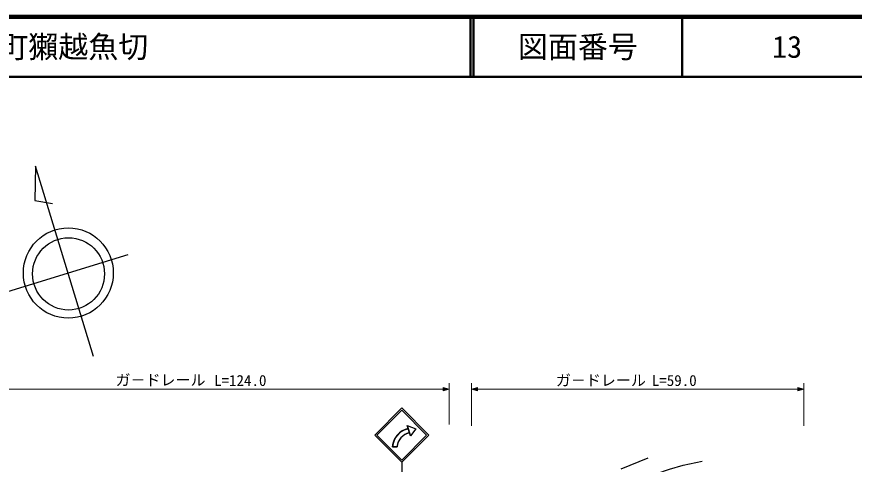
# Model space of a CAD drawing. Units: millimetres, scale not verified. Extents: x 40000 to 680000, y 20000 to 380000.
# Drawn here: x 433108 to 572683, y 305488 to 380000 of the extents above; entities that cross this region are included whole.
import ezdxf
from ezdxf.enums import TextEntityAlignment as Align

# ---------------------------------------------------------------- set-up
doc = ezdxf.new("R2010")
doc.units = ezdxf.units.MM
doc.header["$LTSCALE"] = 1000
for name, color, linetype, lineweight in [('M-BGD', 7, 'Continuous', 25), ('M-BMK-SRVR', 3, 'Continuous', 25), ('M-STR-HTXT', 7, 'Continuous', 13), ('M-STR-STRC', 7, 'Continuous', 25), ('M-TTL', 2, 'Continuous', 140), ('M-TTL-LINE', 7, 'Continuous', 50)]:
    doc.layers.add(name, color=color, linetype=linetype, lineweight=lineweight)
doc.layers.add('M-TTL-TXT', color=7, linetype='Continuous')
doc.styles.add('ＭＳ ゴシック', font='')
doc.styles.get('ＭＳ ゴシック').set_extended_font_data('MS Gothic')

msp = doc.modelspace()

# ---------------------------------------------------------------- linework, layer by layer
at = {"layer": 'M-BGD'}
for points in [[(472988, 279765), (474834, 280408), (476869, 281235), (480185, 282645), (483903, 284109), (486823, 285311), (489693, 286378), (498686, 289481), (507936, 292372), (510256, 292977), (512729, 293736), (521876, 296877), (530940, 300564), (535276, 302268), (539640, 303874), (541889, 304659), (544183, 305351), (547323, 306010)], [(533838, 304749), (538325, 306530)]]:
    msp.add_lwpolyline(points, dxfattribs=at)
at = {"layer": 'M-BMK-SRVR'}
for p, q in [((436253, 355099), (436096, 349417)), ((445895, 323419), (436253, 355099)), ((436096, 349417), (439050, 348912)), ((431636, 334248), (451688, 340406))]:
    msp.add_line(p, q, dxfattribs=at)
for centre, major_axis in [((441702, 337339), (0, 7522)), ((441740, 337185), (0, 6018))]:
    msp.add_ellipse(centre, major_axis=major_axis, ratio=0.995529, dxfattribs=at)
at = {"layer": 'M-STR-HTXT'}
for p, q in [((504194, 317687), (504194, 318249)), ((504194, 318249), (505193, 317968)), ((505193, 318971), (505193, 312132)), ((508869, 311873), (508869, 318971)), ((508869, 317968), (509868, 318249)), ((509868, 318249), (509868, 317687)), ((563261, 317687), (563261, 318249)), ((563261, 318249), (564259, 317968)), ((564259, 318971), (564259, 311873)), ((416334, 317968), (505193, 317968)), ((505193, 317968), (504194, 317687)), ((504234, 317768), (504234, 318169)), ((504234, 318169), (504913, 317968)), ((504913, 317968), (504234, 317768)), ((504274, 317848), (504274, 318089)), ((504274, 318089), (504753, 317968)), ((504753, 317968), (504274, 317848)), ((504314, 317928), (504314, 318008)), ((504314, 318008), (504514, 317968)), ((504514, 317968), (504314, 317928)), ((508869, 317968), (564259, 317968)), ((509868, 317687), (508869, 317968)), ((509149, 317968), (509828, 318169)), ((509828, 317768), (509149, 317968)), ((509309, 317968), (509788, 318089)), ((509788, 317848), (509309, 317968)), ((509548, 317968), (509748, 318008)), ((509748, 317928), (509548, 317968)), ((509748, 318008), (509748, 317928)), ((509788, 318089), (509788, 317848)), ((509828, 318169), (509828, 317768)), ((564259, 317968), (563261, 317687)), ((563301, 317768), (563301, 318169)), ((563301, 318169), (563980, 317968)), ((563980, 317968), (563301, 317768)), ((563341, 317848), (563341, 318089)), ((563341, 318089), (563820, 317968)), ((563820, 317968), (563341, 317848)), ((563381, 317928), (563381, 318008)), ((563381, 318008), (563581, 317968)), ((563581, 317968), (563381, 317928))]:
    msp.add_line(p, q, dxfattribs=at)
at = {"layer": 'M-STR-STRC'}
for p, q in [((492773, 310348), (497266, 314862)), ((493126, 310348), (497266, 314507)), ((501760, 310348), (497266, 314862)), ((501407, 310348), (497266, 314507)), ((497732, 311231), (497785, 311253)), ((497785, 311253), (497839, 311275)), ((497839, 311275), (497893, 311296)), ((497893, 311296), (497948, 311316)), ((497948, 311316), (498002, 311335)), ((498002, 311335), (498057, 311354)), ((498057, 311354), (498113, 311371)), ((498113, 311371), (498169, 311387)), ((498169, 311387), (498225, 311402)), ((498172, 311951), (499639, 311385)), ((498172, 311951), (498729, 310197)), ((498172, 311951), (499639, 311385)), ((498172, 311951), (498729, 310197)), ((498337, 311430), (498172, 311951)), ((498172, 311951), (499639, 311385)), ((498729, 310197), (498172, 311951)), ((498172, 311951), (499639, 311385)), ((498225, 311402), (498281, 311416)), ((498337, 311430), (498281, 311416)), ((498337, 311430), (498564, 310718)), ((498337, 311430), (498564, 310718)), ((499639, 311385), (498729, 310197)), ((499639, 311385), (498729, 310197)), ((499639, 311385), (498729, 310197)), ((499639, 311385), (498729, 310197)), ((492773, 310348), (497266, 305834)), ((493126, 310348), (497266, 306189)), ((496169, 309810), (496197, 309861)), ((496197, 309861), (496227, 309911)), ((496227, 309911), (496258, 309960)), ((496258, 309960), (496289, 310009)), ((496289, 310009), (496322, 310057)), ((496322, 310057), (496355, 310105)), ((496355, 310105), (496389, 310152)), ((496389, 310152), (496424, 310199)), ((496424, 310199), (496459, 310245)), ((496459, 310245), (496496, 310290)), ((496496, 310290), (496533, 310335)), ((496533, 310335), (496571, 310379)), ((496571, 310379), (496609, 310422)), ((496609, 310422), (496649, 310465)), ((496649, 310465), (496689, 310507)), ((496689, 310507), (496730, 310548)), ((496730, 310548), (496771, 310589)), ((496771, 310589), (496814, 310629)), ((496814, 310629), (496857, 310668)), ((496857, 310668), (496900, 310706)), ((496900, 310706), (496945, 310743)), ((496945, 310743), (496990, 310780)), ((496990, 310780), (497035, 310816)), ((497035, 310816), (497082, 310851)), ((497110, 309869), (497081, 309835)), ((497082, 310851), (497128, 310886)), ((497140, 309903), (497110, 309869)), ((497128, 310886), (497176, 310919)), ((497170, 309937), (497140, 309903)), ((497201, 309969), (497170, 309937)), ((497176, 310919), (497224, 310952)), ((497233, 310002), (497201, 309969)), ((497224, 310952), (497272, 310984)), ((497265, 310034), (497233, 310002)), ((497297, 310065), (497265, 310034)), ((497266, 306189), (501407, 310348)), ((497267, 305835), (501760, 310348)), ((497272, 310984), (497321, 311015)), ((497331, 310096), (497297, 310065)), ((497321, 311015), (497371, 311045)), ((497364, 310126), (497331, 310096)), ((497398, 310155), (497364, 310126)), ((497371, 311045), (497421, 311074)), ((497433, 310184), (497398, 310155)), ((497421, 311074), (497472, 311102)), ((497468, 310212), (497433, 310184)), ((497504, 310240), (497468, 310212)), ((497472, 311102), (497523, 311130)), ((497540, 310267), (497504, 310240)), ((497523, 311130), (497575, 311156)), ((497577, 310293), (497540, 310267)), ((497575, 311156), (497627, 311182)), ((497614, 310319), (497577, 310293)), ((497651, 310344), (497614, 310319)), ((497627, 311182), (497679, 311207)), ((497689, 310369), (497651, 310344)), ((497679, 311207), (497732, 311231)), ((497727, 310392), (497689, 310369)), ((497766, 310416), (497727, 310392)), ((497805, 310438), (497766, 310416)), ((497845, 310460), (497805, 310438)), ((497885, 310481), (497845, 310460)), ((497925, 310501), (497885, 310481)), ((497966, 310521), (497925, 310501)), ((498007, 310539), (497966, 310521)), ((498048, 310558), (498007, 310539)), ((498089, 310575), (498048, 310558)), ((498131, 310592), (498089, 310575)), ((498174, 310608), (498131, 310592)), ((498216, 310623), (498174, 310608)), ((498259, 310637), (498216, 310623)), ((498302, 310651), (498259, 310637)), ((498345, 310664), (498302, 310651)), ((498388, 310676), (498345, 310664)), ((498432, 310688), (498388, 310676)), ((498475, 310699), (498432, 310688)), ((498519, 310708), (498475, 310699)), ((498564, 310718), (498519, 310708)), ((498729, 310197), (498564, 310718)), ((495751, 308428), (495756, 308486)), ((495756, 308486), (495762, 308544)), ((495762, 308544), (495769, 308602)), ((495769, 308602), (495777, 308659)), ((495777, 308659), (495786, 308717)), ((495786, 308717), (495796, 308774)), ((495796, 308774), (495807, 308831)), ((495807, 308831), (495819, 308888)), ((495819, 308888), (495832, 308945)), ((495832, 308945), (495846, 309002)), ((495846, 309002), (495860, 309058)), ((495860, 309058), (495876, 309114)), ((495876, 309114), (495893, 309170)), ((495893, 309170), (495911, 309225)), ((495911, 309225), (495930, 309280)), ((495930, 309280), (495949, 309335)), ((495949, 309335), (495970, 309389)), ((495970, 309389), (495992, 309444)), ((495992, 309444), (496014, 309497)), ((496014, 309497), (496038, 309550)), ((496038, 309550), (496062, 309603)), ((496062, 309603), (496087, 309656)), ((496087, 309656), (496114, 309708)), ((496114, 309708), (496141, 309759)), ((496141, 309759), (496169, 309810)), ((496500, 308482), (496495, 308437)), ((496506, 308527), (496500, 308482)), ((496512, 308572), (496506, 308527)), ((496520, 308616), (496512, 308572)), ((496528, 308661), (496520, 308616)), ((496537, 308705), (496528, 308661)), ((496546, 308750), (496537, 308705)), ((496557, 308794), (496546, 308750)), ((496568, 308837), (496557, 308794)), ((496580, 308881), (496568, 308837)), ((496593, 308924), (496580, 308881)), ((496606, 308968), (496593, 308924)), ((496620, 309011), (496606, 308968)), ((496635, 309053), (496620, 309011)), ((496651, 309096), (496635, 309053)), ((496667, 309138), (496651, 309096)), ((496684, 309180), (496667, 309138)), ((496702, 309221), (496684, 309180)), ((496721, 309263), (496702, 309221)), ((496740, 309304), (496721, 309263)), ((496760, 309344), (496740, 309304)), ((496781, 309384), (496760, 309344)), ((496802, 309424), (496781, 309384)), ((496824, 309464), (496802, 309424)), ((496847, 309503), (496824, 309464)), ((496870, 309541), (496847, 309503)), ((496894, 309580), (496870, 309541)), ((496919, 309617), (496894, 309580)), ((496944, 309655), (496919, 309617)), ((496971, 309692), (496944, 309655)), ((496997, 309728), (496971, 309692)), ((497025, 309764), (496997, 309728)), ((497053, 309800), (497025, 309764)), ((497081, 309835), (497053, 309800)), ((495749, 308389), (495751, 308428)), ((496491, 308388), (495749, 308389)), ((495749, 308389), (496491, 308388)), ((496495, 308437), (496491, 308392)), ((497266, 305834), (497266, 303828))]:
    msp.add_line(p, q, dxfattribs=at)
for major_axis, start_param, end_param in [((0, 3337), 0.2204022, 1.5061625), ((0, 2593), 0.1948757, 1.4880684)]:
    msp.add_ellipse((499063, 308173), major_axis=major_axis, ratio=0.995529, start_param=start_param, end_param=end_param, dxfattribs=at)
at = {"layer": 'M-TTL'}
msp.add_line((680000, 380000), (40000, 380000), dxfattribs=at)
at = {"layer": 'M-TTL-LINE'}
for p, q in [((508747, 380000), (508747, 370000)), ((509247, 380000), (509247, 370000)), ((543997, 380000), (543997, 370000)), ((40000, 370000), (680000, 370000))]:
    msp.add_line(p, q, dxfattribs=at)

# ---------------------------------------------------------------- texts
at = {"layer": 'M-STR-HTXT', "style": 'ＭＳ ゴシック'}
for s, p in [('ガ－ドレール', (449569, 318045)), ('L=124.0', (465993, 317968)), ('ガ－ドレール', (522957, 317990)), ('L=59.0', (538943, 317968))]:
    msp.add_text(s, height=1833, dxfattribs=at).set_placement(p, align=Align.BOTTOM_LEFT)
at = {"layer": 'M-TTL-TXT', "style": 'ＭＳ ゴシック'}
msp.add_text('岩国市周東町獺越魚切', height=3666, dxfattribs=at).set_placement((405024, 375000), align=Align.MIDDLE_LEFT)
for s, p in [('図面番号', (526622, 375000)), ('13', (561497, 375000))]:
    msp.add_text(s, height=3666, dxfattribs=at).set_placement(p, align=Align.MIDDLE_CENTER)

doc.saveas('drawing.dxf')
